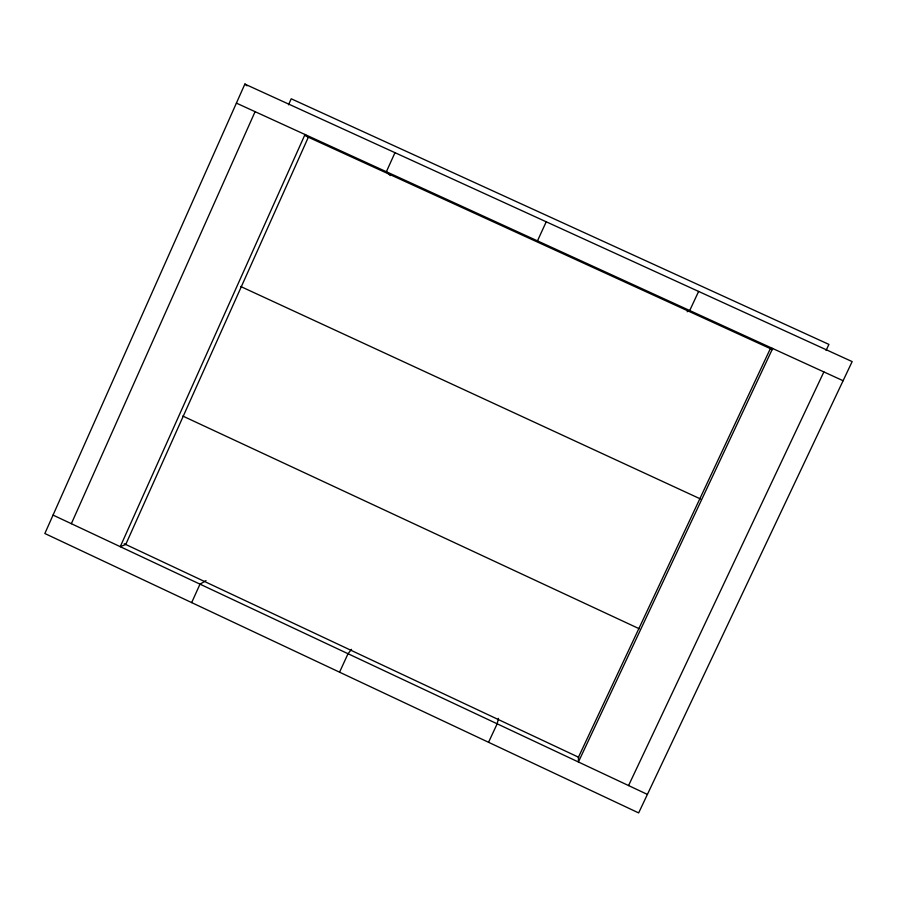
<?xml version="1.0" encoding="UTF-8"?>
<svg xmlns="http://www.w3.org/2000/svg" width="897" height="897" viewBox="0 0 897 897"><rect width="100%" height="100%" fill="white"/><g stroke="black" fill="none" stroke-linecap="round" stroke-linejoin="round"><path stroke-width="1.35" d="M498.452 718.374L497.162 723.812L488.551 742.29M244.87 84.083L44.85 533.513L638.653 812.917L852.15 361.592L244.87 84.083L247.034 85.843M71.356 523.691L255.084 111.677M288.52 104.803L291.211 98.782L828.918 344.403L826.07 350.447M191.666 602.593L199.997 584.149L206.03 580.617M394.983 152.681L386.372 171.742L390.386 175.565M339.559 672.178L348.025 653.722L351.534 649.35M537.471 240.878L546.228 221.794M698.617 291.435L689.715 310.53L687.18 311.696M628.562 785.559L823.872 371.919M236.404 103.121L843.102 380.72M305.81 136.052L772.519 349.606M240.598 286.457L700.535 498.979M182.764 416.04L639.292 628.775M124.235 543.761L578.655 757.27M53.046 515.091L647.41 794.417M578.464 757.18L578.408 761.99L772.653 348.485L770.355 348.619L578.464 757.18M305.002 134.516L120.265 546.677L125.737 544.468L308.344 137.207L305.002 134.516"/></g></svg>
